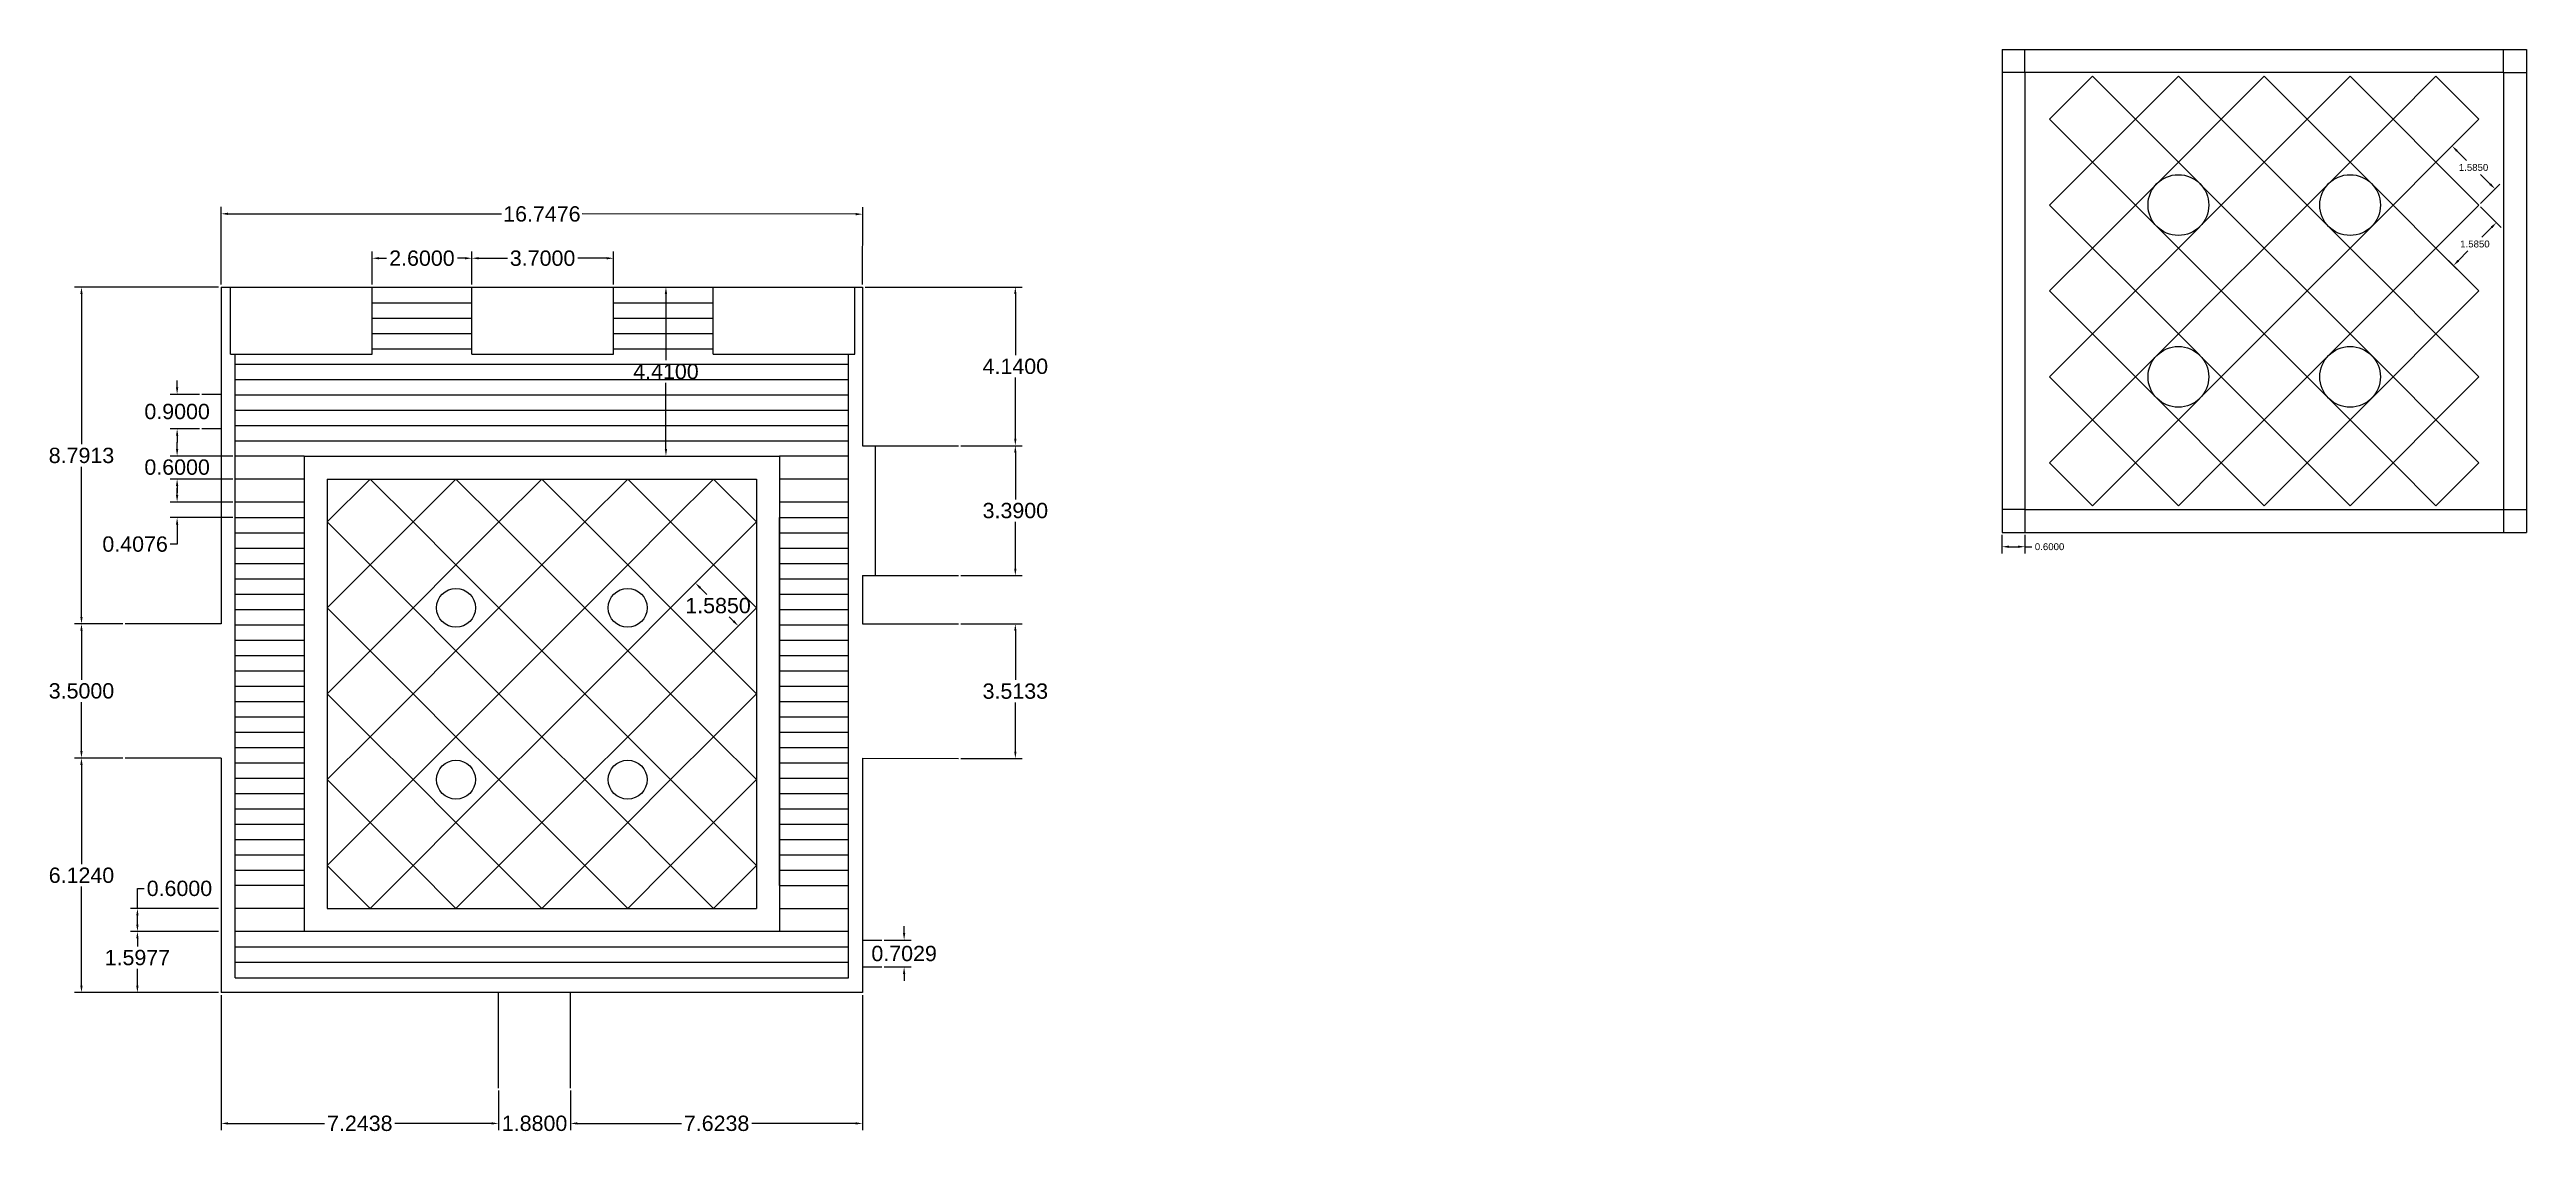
# Model space of a CAD drawing. Header units: inches. Extents: x -4.5 to 60.2, y 95.9 to 124.2.
import ezdxf

# ---------------------------------------------------------------- set-up
doc = ezdxf.new("R2010")
doc.units = ezdxf.units.IN
doc.header["$MEASUREMENT"] = 0
doc.layers.add('Lineas', color=7, linetype='Continuous')
doc.layers.add('Medidas', color=1, linetype='Continuous')
doc.styles.get("Standard").update_dxf_attribs({"font": 'Arial.ttf', "height": 0.4})
doc.dimstyles.get("Standard").update_dxf_attribs({"dimtxt": 0.18, "dimasz": 0.18, "dimexe": 0.18, "dimexo": 0.0625, "dimgap": 0.09, "dimtad": 0, "dimtih": 1, "dimtoh": 1, "dimdec": 4, "dimzin": 0, "dimdsep": 46, "dimtxsty": 'Standard', "dimcen": 0.09, "dimadec": 0, "dimazin": 0, "dimtfac": 1, "dimtdec": 4, "dimtofl": 0, "dimtmove": 0, "dimatfit": 3, "dimfxl": 1, "dimtolj": 1, "dimtzin": 0, "dimarcsym": 0})

# ---------------------------------------------------------------- blocks, each defined once
blk = doc.blocks.new('*D8')
at = {"layer": 'Defpoints', "color": 0, "transparency": 16777216}
for p in [(16.749, 119.874), (0, 117.98), (16.748, 117.971)]:
    blk.add_point(p, dxfattribs=at)
at = {"layer": 'Medidas', "color": 0, "lineweight": -2, "transparency": 16777216}
for p, q in [((0, 118.042), (0.001, 120.063)), ((0.181, 119.883), (7.319, 119.879)), ((16.569, 119.874), (9.431, 119.878)), ((16.748, 118.034), (16.749, 120.054))]:
    blk.add_line(p, q, dxfattribs=at)
at = {"layer": 'Medidas', "color": 0, "transparency": 16777216}
for points in [[(0.181, 119.913), (0.181, 119.853), (0.001, 119.883)], [(16.569, 119.904), (16.569, 119.844), (16.749, 119.874)]]:
    blk.add_solid(points, dxfattribs=at)
at = {"layer": 'Medidas', "color": 0, "transparency": 16777216, "insert": (8.375, 119.878), "char_height": 0.4, "attachment_point": 5}
blk.add_mtext('\\A1;16.7476', dxfattribs=at)
blk = doc.blocks.new('*D9')
at = {"layer": 'Defpoints', "color": 0, "transparency": 16777216}
for p in [(0, 99.556), (7.244, 97.062), (7.244, 96.143)]:
    blk.add_point(p, dxfattribs=at)
at = {"layer": 'Medidas', "color": 0, "lineweight": -2, "transparency": 16777216}
for p, q in [((0, 99.493), (0, 95.963)), ((7.244, 97), (7.244, 95.963)), ((0.18, 96.143), (2.702, 96.143)), ((7.064, 96.143), (4.541, 96.143))]:
    blk.add_line(p, q, dxfattribs=at)
at = {"layer": 'Medidas', "color": 0, "transparency": 16777216}
for points in [[(0.18, 96.173), (0.18, 96.113), (0, 96.143)], [(7.064, 96.173), (7.064, 96.113), (7.244, 96.143)]]:
    blk.add_solid(points, dxfattribs=at)
at = {"layer": 'Medidas', "color": 0, "transparency": 16777216, "insert": (3.622, 96.143), "char_height": 0.4, "attachment_point": 5}
blk.add_mtext('\\A1;7.2438', dxfattribs=at)
blk = doc.blocks.new('*D10')
at = {"layer": 'Defpoints', "color": 0, "transparency": 16777216}
for p in [(7.244, 97.062), (9.124, 97.062), (9.124, 96.143)]:
    blk.add_point(p, dxfattribs=at)
at = {"layer": 'Medidas', "color": 0, "lineweight": -2, "transparency": 16777216}
for p, q in [((7.244, 97), (7.244, 95.963)), ((9.124, 97), (9.124, 95.963)), ((7.064, 96.143), (6.884, 96.143)), ((9.304, 96.143), (9.484, 96.143))]:
    blk.add_line(p, q, dxfattribs=at)
at = {"layer": 'Medidas', "color": 0, "transparency": 16777216}
for points in [[(7.064, 96.173), (7.064, 96.113), (7.244, 96.143)], [(9.304, 96.173), (9.304, 96.113), (9.124, 96.143)]]:
    blk.add_solid(points, dxfattribs=at)
at = {"layer": 'Medidas', "color": 0, "transparency": 16777216, "insert": (8.184, 96.143), "char_height": 0.4, "attachment_point": 5}
blk.add_mtext('\\A1;1.8800', dxfattribs=at)
blk = doc.blocks.new('*D12')
at = {"layer": 'Defpoints', "color": 0, "transparency": 16777216}
for p in [(-2.5, 109.18), (-3.643, 105.68), (-2.5, 105.68)]:
    blk.add_point(p, dxfattribs=at)
at = {"layer": 'Medidas', "color": 0, "lineweight": -2, "transparency": 16777216}
for p, q in [((-2.562, 109.18), (-3.823, 109.18)), ((-3.643, 109), (-3.643, 107.722)), ((-3.643, 105.86), (-3.643, 107.137)), ((-2.562, 105.68), (-3.823, 105.68))]:
    blk.add_line(p, q, dxfattribs=at)
at = {"layer": 'Medidas', "color": 0, "transparency": 16777216}
for points in [[(-3.673, 109), (-3.613, 109), (-3.643, 109.18)], [(-3.673, 105.86), (-3.613, 105.86), (-3.643, 105.68)]]:
    blk.add_solid(points, dxfattribs=at)
at = {"layer": 'Medidas', "color": 0, "transparency": 16777216, "insert": (-3.643, 107.43), "char_height": 0.4, "attachment_point": 5}
blk.add_mtext('\\A1;3.5000', dxfattribs=at)
blk = doc.blocks.new('*D14')
at = {"layer": 'Defpoints', "color": 0, "transparency": 16777216}
for p in [(-3.643, 105.68), (-2.5, 105.68), (0, 99.556)]:
    blk.add_point(p, dxfattribs=at)
at = {"layer": 'Medidas', "color": 0, "lineweight": -2, "transparency": 16777216}
for p, q in [((-2.562, 105.68), (-3.823, 105.68)), ((-3.643, 105.5), (-3.643, 102.91)), ((-3.643, 99.736), (-3.643, 102.325)), ((-0.063, 99.556), (-3.823, 99.556))]:
    blk.add_line(p, q, dxfattribs=at)
at = {"layer": 'Medidas', "color": 0, "transparency": 16777216}
for points in [[(-3.673, 105.5), (-3.613, 105.5), (-3.643, 105.68)], [(-3.673, 99.736), (-3.613, 99.736), (-3.643, 99.556)]]:
    blk.add_solid(points, dxfattribs=at)
at = {"layer": 'Medidas', "color": 0, "transparency": 16777216, "insert": (-3.643, 102.618), "char_height": 0.4, "attachment_point": 5}
blk.add_mtext('\\A1;6.1240', dxfattribs=at)
blk = doc.blocks.new('*D15')
at = {"layer": 'Defpoints', "color": 0, "transparency": 16777216}
for p in [(16.748, 99.556), (9.124, 97.062), (9.124, 96.143)]:
    blk.add_point(p, dxfattribs=at)
at = {"layer": 'Medidas', "color": 0, "lineweight": -2, "transparency": 16777216}
for p, q in [((16.748, 99.493), (16.748, 95.963)), ((9.124, 97), (9.124, 95.963)), ((9.304, 96.143), (12.016, 96.143)), ((16.568, 96.143), (13.855, 96.143))]:
    blk.add_line(p, q, dxfattribs=at)
at = {"layer": 'Medidas', "color": 0, "transparency": 16777216}
for points in [[(9.304, 96.173), (9.304, 96.113), (9.124, 96.143)], [(16.568, 96.173), (16.568, 96.113), (16.748, 96.143)]]:
    blk.add_solid(points, dxfattribs=at)
at = {"layer": 'Medidas', "color": 0, "transparency": 16777216, "insert": (12.936, 96.143), "char_height": 0.4, "attachment_point": 5}
blk.add_mtext('\\A1;7.6238', dxfattribs=at)
blk = doc.blocks.new('*D19')
at = {"layer": 'Defpoints', "color": 0, "transparency": 16777216}
for p in [(6.544, 118.723), (3.944, 117.971), (6.544, 117.971)]:
    blk.add_point(p, dxfattribs=at)
at = {"layer": 'Medidas', "color": 0, "lineweight": -2, "transparency": 16777216}
for p, q in [((3.944, 118.034), (3.944, 118.903)), ((4.124, 118.723), (4.319, 118.723)), ((6.364, 118.723), (6.169, 118.723)), ((6.544, 118.034), (6.544, 118.903))]:
    blk.add_line(p, q, dxfattribs=at)
at = {"layer": 'Medidas', "color": 0, "transparency": 16777216}
for points in [[(4.124, 118.753), (4.124, 118.693), (3.944, 118.723)], [(6.364, 118.753), (6.364, 118.693), (6.544, 118.723)]]:
    blk.add_solid(points, dxfattribs=at)
at = {"layer": 'Medidas', "color": 0, "transparency": 16777216, "insert": (5.244, 118.723), "char_height": 0.4, "attachment_point": 5}
blk.add_mtext('\\A1;2.6000', dxfattribs=at)
blk = doc.blocks.new('*D22')
at = {"layer": 'Defpoints', "color": 0, "transparency": 16777216}
for p in [(16.748, 117.971), (19.248, 113.831), (20.734, 113.831)]:
    blk.add_point(p, dxfattribs=at)
at = {"layer": 'Medidas', "color": 0, "lineweight": -2, "transparency": 16777216}
for p, q in [((16.81, 117.971), (20.914, 117.971)), ((20.734, 117.791), (20.734, 116.194)), ((20.734, 114.011), (20.734, 115.608)), ((19.31, 113.831), (20.914, 113.831))]:
    blk.add_line(p, q, dxfattribs=at)
at = {"layer": 'Medidas', "color": 0, "transparency": 16777216}
for points in [[(20.704, 117.791), (20.764, 117.791), (20.734, 117.971)], [(20.704, 114.011), (20.764, 114.011), (20.734, 113.831)]]:
    blk.add_solid(points, dxfattribs=at)
at = {"layer": 'Medidas', "color": 0, "transparency": 16777216, "insert": (20.734, 115.901), "char_height": 0.4, "attachment_point": 5}
blk.add_mtext('\\A1;4.1400', dxfattribs=at)
blk = doc.blocks.new('*D23')
at = {"layer": 'Defpoints', "color": 0, "transparency": 16777216}
for p in [(19.248, 113.831), (20.734, 113.831), (19.248, 110.441)]:
    blk.add_point(p, dxfattribs=at)
at = {"layer": 'Medidas', "color": 0, "lineweight": -2, "transparency": 16777216}
for p, q in [((19.31, 113.831), (20.914, 113.831)), ((20.734, 113.651), (20.734, 112.429)), ((20.734, 110.621), (20.734, 111.843)), ((19.31, 110.441), (20.914, 110.441))]:
    blk.add_line(p, q, dxfattribs=at)
at = {"layer": 'Medidas', "color": 0, "transparency": 16777216}
for points in [[(20.704, 113.651), (20.764, 113.651), (20.734, 113.831)], [(20.704, 110.621), (20.764, 110.621), (20.734, 110.441)]]:
    blk.add_solid(points, dxfattribs=at)
at = {"layer": 'Medidas', "color": 0, "transparency": 16777216, "insert": (20.734, 112.136), "char_height": 0.4, "attachment_point": 5}
blk.add_mtext('\\A1;3.3900', dxfattribs=at)
blk = doc.blocks.new('*D24')
at = {"layer": 'Defpoints', "color": 0, "transparency": 16777216}
for p in [(58.938, 120.111), (59.395, 119.654), (57.817, 118.99)]:
    blk.add_point(p, dxfattribs=at)
at = {"layer": 'Medidas', "color": 0, "lineweight": -2, "transparency": 16777216}
for p, q in [((58.982, 120.067), (59.522, 119.527)), ((59.267, 119.527), (59.015, 119.275)), ((57.861, 118.946), (58.401, 118.406)), ((58.401, 118.661), (58.653, 118.913))]:
    blk.add_line(p, q, dxfattribs=at)
at = {"layer": 'Medidas', "color": 0, "transparency": 16777216}
for points in [[(59.246, 119.548), (59.289, 119.506), (59.395, 119.654)], [(58.38, 118.682), (58.422, 118.64), (58.274, 118.533)]]:
    blk.add_solid(points, dxfattribs=at)
at = {"layer": 'Medidas', "color": 0, "transparency": 16777216, "insert": (58.834, 119.094), "char_height": 0.18, "attachment_point": 5}
blk.add_mtext('\\A1;1.5850', dxfattribs=at)
blk = doc.blocks.new('*D25')
at = {"layer": 'Defpoints', "color": 0, "transparency": 16777216}
for p in [(57.817, 121.232), (59.359, 120.532), (58.938, 120.111)]:
    blk.add_point(p, dxfattribs=at)
at = {"layer": 'Medidas', "color": 0, "lineweight": -2, "transparency": 16777216}
for p, q in [((57.861, 121.276), (58.365, 121.78)), ((58.365, 121.525), (58.617, 121.273)), ((59.231, 120.659), (58.98, 120.911)), ((58.982, 120.155), (59.486, 120.659))]:
    blk.add_line(p, q, dxfattribs=at)
at = {"layer": 'Medidas', "color": 0, "transparency": 16777216}
for points in [[(58.386, 121.546), (58.344, 121.504), (58.238, 121.652)], [(59.253, 120.68), (59.21, 120.638), (59.359, 120.532)]]:
    blk.add_solid(points, dxfattribs=at)
at = {"layer": 'Medidas', "color": 0, "transparency": 16777216, "insert": (58.798, 121.092), "char_height": 0.18, "attachment_point": 5}
blk.add_mtext('\\A1;1.5850', dxfattribs=at)
blk = doc.blocks.new('*D26')
at = {"layer": 'Defpoints', "color": 0, "transparency": 16777216}
for p in [(46.489, 111.569), (47.089, 111.569), (47.089, 111.194)]:
    blk.add_point(p, dxfattribs=at)
at = {"layer": 'Medidas', "color": 0, "lineweight": -2, "transparency": 16777216}
for p, q in [((46.489, 111.506), (46.489, 111.014)), ((47.089, 111.506), (47.089, 111.014)), ((46.669, 111.194), (46.909, 111.194)), ((47.089, 111.194), (47.269, 111.194))]:
    blk.add_line(p, q, dxfattribs=at)
at = {"layer": 'Medidas', "color": 0, "transparency": 16777216}
for points in [[(46.669, 111.224), (46.669, 111.164), (46.489, 111.194)], [(46.909, 111.224), (46.909, 111.164), (47.089, 111.194)]]:
    blk.add_solid(points, dxfattribs=at)
at = {"layer": 'Medidas', "color": 0, "transparency": 16777216, "insert": (47.731, 111.194), "char_height": 0.18, "attachment_point": 5}
blk.add_mtext('\\A1;0.6000', dxfattribs=at)
blk = doc.blocks.new('*D27')
at = {"layer": 'Defpoints', "color": 0, "transparency": 16777216}
for p in [(12.857, 110.72), (13.978, 109.599), (13.504, 109.125)]:
    blk.add_point(p, dxfattribs=at)
at = {"layer": 'Medidas', "color": 0, "lineweight": -2, "transparency": 16777216}
for p, q in [((12.813, 110.675), (12.256, 110.119)), ((12.51, 110.119), (12.681, 109.948)), ((13.377, 109.252), (13.266, 109.363)), ((13.933, 109.555), (13.377, 108.998))]:
    blk.add_line(p, q, dxfattribs=at)
at = {"layer": 'Medidas', "color": 0, "transparency": 16777216}
for points in [[(12.532, 110.14), (12.489, 110.097), (12.383, 110.246)], [(13.398, 109.274), (13.355, 109.231), (13.504, 109.125)]]:
    blk.add_solid(points, dxfattribs=at)
at = {"layer": 'Medidas', "color": 0, "transparency": 16777216, "insert": (12.973, 109.656), "char_height": 0.4, "attachment_point": 5}
blk.add_mtext('\\A1;1.5850', dxfattribs=at)
blk = doc.blocks.new('*D30')
at = {"layer": 'Defpoints', "color": 0, "transparency": 16777216}
for p in [(10.5, 117.971), (10.5, 113.561), (11.614, 113.561)]:
    blk.add_point(p, dxfattribs=at)
at = {"layer": 'Medidas', "color": 0, "lineweight": -2, "transparency": 16777216}
for p, q in [((10.563, 117.971), (11.794, 117.971)), ((11.614, 117.791), (11.614, 116.059)), ((11.614, 113.741), (11.614, 115.473)), ((10.563, 113.561), (11.794, 113.561))]:
    blk.add_line(p, q, dxfattribs=at)
at = {"layer": 'Medidas', "color": 0, "transparency": 16777216}
for points in [[(11.584, 117.791), (11.644, 117.791), (11.614, 117.971)], [(11.584, 113.741), (11.644, 113.741), (11.614, 113.561)]]:
    blk.add_solid(points, dxfattribs=at)
at = {"layer": 'Medidas', "color": 0, "transparency": 16777216, "insert": (11.614, 115.766), "char_height": 0.4, "attachment_point": 5}
blk.add_mtext('\\A1;4.4100', dxfattribs=at)
blk = doc.blocks.new('*D32')
at = {"layer": 'Defpoints', "color": 0, "transparency": 16777216}
for p in [(0, 101.153), (-2.183, 99.556), (0, 99.556)]:
    blk.add_point(p, dxfattribs=at)
at = {"layer": 'Medidas', "color": 0, "lineweight": -2, "transparency": 16777216}
for p, q in [((-0.062, 101.153), (-2.363, 101.153)), ((-2.183, 100.973), (-2.183, 100.763)), ((-2.183, 99.736), (-2.183, 100.178)), ((-0.062, 99.556), (-2.363, 99.556))]:
    blk.add_line(p, q, dxfattribs=at)
at = {"layer": 'Medidas', "color": 0, "transparency": 16777216}
for points in [[(-2.213, 100.973), (-2.153, 100.973), (-2.183, 101.153)], [(-2.213, 99.736), (-2.153, 99.736), (-2.183, 99.556)]]:
    blk.add_solid(points, dxfattribs=at)
at = {"layer": 'Medidas', "color": 0, "transparency": 16777216, "insert": (-2.183, 100.47), "char_height": 0.4, "attachment_point": 5}
blk.add_mtext('\\A1;1.5977', dxfattribs=at)
blk = doc.blocks.new('*D47')
at = {"layer": 'Defpoints', "color": 0, "transparency": 16777216}
for p in [(0, 117.971), (-3.643, 109.18), (-2.5, 109.18)]:
    blk.add_point(p, dxfattribs=at)
at = {"layer": 'Medidas', "color": 0, "lineweight": -2, "transparency": 16777216}
for p, q in [((-0.062, 117.971), (-3.823, 117.971)), ((-3.643, 117.791), (-3.643, 113.868)), ((-3.643, 109.36), (-3.643, 113.283)), ((-2.562, 109.18), (-3.823, 109.18))]:
    blk.add_line(p, q, dxfattribs=at)
at = {"layer": 'Medidas', "color": 0, "transparency": 16777216}
for points in [[(-3.673, 117.791), (-3.613, 117.791), (-3.643, 117.971)], [(-3.673, 109.36), (-3.613, 109.36), (-3.643, 109.18)]]:
    blk.add_solid(points, dxfattribs=at)
at = {"layer": 'Medidas', "color": 0, "transparency": 16777216, "insert": (-3.643, 113.575), "char_height": 0.4, "attachment_point": 5}
blk.add_mtext('\\A1;8.7913', dxfattribs=at)
blk = doc.blocks.new('*D48')
at = {"layer": 'Defpoints', "color": 0, "transparency": 16777216}
for p in [(-0.5, 115.171), (-1.146, 114.271), (-0.5, 114.271)]:
    blk.add_point(p, dxfattribs=at)
at = {"layer": 'Medidas', "color": 0, "lineweight": -2, "transparency": 16777216}
for p, q in [((-0.562, 115.171), (-1.326, 115.171)), ((-1.146, 115.351), (-1.146, 115.531)), ((-0.562, 114.271), (-1.326, 114.271)), ((-1.146, 114.091), (-1.146, 113.911))]:
    blk.add_line(p, q, dxfattribs=at)
at = {"layer": 'Medidas', "color": 0, "transparency": 16777216}
for points in [[(-1.176, 115.351), (-1.116, 115.351), (-1.146, 115.171)], [(-1.176, 114.091), (-1.116, 114.091), (-1.146, 114.271)]]:
    blk.add_solid(points, dxfattribs=at)
at = {"layer": 'Medidas', "color": 0, "transparency": 16777216, "insert": (-1.146, 114.721), "char_height": 0.4, "attachment_point": 5}
blk.add_mtext('\\A1;0.9000', dxfattribs=at)
blk = doc.blocks.new('*D49')
at = {"layer": 'Defpoints', "color": 0, "transparency": 16777216}
for p in [(19.248, 109.18), (19.248, 105.667), (20.734, 105.667)]:
    blk.add_point(p, dxfattribs=at)
at = {"layer": 'Medidas', "color": 0, "lineweight": -2, "transparency": 16777216}
for p, q in [((19.31, 109.18), (20.914, 109.18)), ((20.734, 109), (20.734, 107.716)), ((20.734, 105.847), (20.734, 107.131)), ((19.31, 105.667), (20.914, 105.667))]:
    blk.add_line(p, q, dxfattribs=at)
at = {"layer": 'Medidas', "color": 0, "transparency": 16777216}
for points in [[(20.704, 109), (20.764, 109), (20.734, 109.18)], [(20.704, 105.847), (20.764, 105.847), (20.734, 105.667)]]:
    blk.add_solid(points, dxfattribs=at)
at = {"layer": 'Medidas', "color": 0, "transparency": 16777216, "insert": (20.734, 107.423), "char_height": 0.4, "attachment_point": 5}
blk.add_mtext('\\A1;3.5133', dxfattribs=at)
blk = doc.blocks.new('*D50')
at = {"layer": 'Defpoints', "color": 0, "transparency": 16777216}
for p in [(17.248, 100.929), (17.248, 100.226), (17.831, 100.226)]:
    blk.add_point(p, dxfattribs=at)
at = {"layer": 'Medidas', "color": 0, "lineweight": -2, "transparency": 16777216}
for p, q in [((17.31, 100.929), (18.011, 100.929)), ((17.831, 101.109), (17.831, 101.289)), ((17.31, 100.226), (18.011, 100.226)), ((17.831, 100.046), (17.831, 99.866))]:
    blk.add_line(p, q, dxfattribs=at)
at = {"layer": 'Medidas', "color": 0, "transparency": 16777216}
for points in [[(17.801, 101.109), (17.861, 101.109), (17.831, 100.929)], [(17.801, 100.046), (17.861, 100.046), (17.831, 100.226)]]:
    blk.add_solid(points, dxfattribs=at)
at = {"layer": 'Medidas', "color": 0, "transparency": 16777216, "insert": (17.831, 100.575), "char_height": 0.4, "attachment_point": 5}
blk.add_mtext('\\A1;0.7029', dxfattribs=at)
blk = doc.blocks.new('*D51')
at = {"layer": 'Defpoints', "color": 0, "transparency": 16777216}
for p in [(0.37, 113.561), (-1.146, 112.961), (0.37, 112.961)]:
    blk.add_point(p, dxfattribs=at)
at = {"layer": 'Medidas', "color": 0, "lineweight": -2, "transparency": 16777216}
for p, q in [((-1.146, 113.741), (-1.146, 113.921)), ((0.308, 113.561), (-1.326, 113.561)), ((0.308, 112.961), (-1.326, 112.961)), ((-1.146, 112.781), (-1.146, 112.601))]:
    blk.add_line(p, q, dxfattribs=at)
at = {"layer": 'Medidas', "color": 0, "transparency": 16777216}
for points in [[(-1.176, 113.741), (-1.116, 113.741), (-1.146, 113.561)], [(-1.176, 112.781), (-1.116, 112.781), (-1.146, 112.961)]]:
    blk.add_solid(points, dxfattribs=at)
at = {"layer": 'Medidas', "color": 0, "transparency": 16777216, "insert": (-1.146, 113.27), "char_height": 0.4, "attachment_point": 5}
blk.add_mtext('\\A1;0.6000', dxfattribs=at)
blk = doc.blocks.new('*D53')
at = {"layer": 'Defpoints', "color": 0, "transparency": 16777216}
for p in [(-1.146, 111.953), (0.37, 112.361), (0.37, 111.953)]:
    blk.add_point(p, dxfattribs=at)
at = {"layer": 'Medidas', "color": 0, "lineweight": -2, "transparency": 16777216}
for p, q in [((-1.146, 112.541), (-1.146, 112.721)), ((0.308, 112.361), (-1.326, 112.361)), ((0.308, 111.953), (-1.326, 111.953)), ((-1.146, 111.261), (-1.326, 111.261)), ((-1.146, 111.773), (-1.146, 111.261))]:
    blk.add_line(p, q, dxfattribs=at)
at = {"layer": 'Medidas', "color": 0, "transparency": 16777216}
for points in [[(-1.176, 112.541), (-1.116, 112.541), (-1.146, 112.361)], [(-1.176, 111.773), (-1.116, 111.773), (-1.146, 111.953)]]:
    blk.add_solid(points, dxfattribs=at)
at = {"layer": 'Medidas', "color": 0, "transparency": 16777216, "insert": (-2.243, 111.261), "char_height": 0.4, "attachment_point": 5}
blk.add_mtext('\\A1;0.4076', dxfattribs=at)
blk = doc.blocks.new('*D54')
at = {"layer": 'Defpoints', "color": 0, "transparency": 16777216}
for p in [(10.244, 118.723), (6.544, 117.971), (10.244, 117.971)]:
    blk.add_point(p, dxfattribs=at)
at = {"layer": 'Medidas', "color": 0, "lineweight": -2, "transparency": 16777216}
for p, q in [((6.544, 118.034), (6.544, 118.903)), ((6.724, 118.723), (7.477, 118.723)), ((10.064, 118.723), (9.311, 118.723)), ((10.244, 118.034), (10.244, 118.903))]:
    blk.add_line(p, q, dxfattribs=at)
at = {"layer": 'Medidas', "color": 0, "transparency": 16777216}
for points in [[(6.724, 118.753), (6.724, 118.693), (6.544, 118.723)], [(10.064, 118.753), (10.064, 118.693), (10.244, 118.723)]]:
    blk.add_solid(points, dxfattribs=at)
at = {"layer": 'Medidas', "color": 0, "transparency": 16777216, "insert": (8.394, 118.723), "char_height": 0.4, "attachment_point": 5}
blk.add_mtext('\\A1;3.7000', dxfattribs=at)
blk = doc.blocks.new('*D55')
at = {"layer": 'Defpoints', "color": 0, "transparency": 16777216}
for p in [(0, 101.753), (-2.183, 101.153), (0, 101.153)]:
    blk.add_point(p, dxfattribs=at)
at = {"layer": 'Medidas', "color": 0, "lineweight": -2, "transparency": 16777216}
for p, q in [((-2.183, 101.753), (-2.183, 102.275)), ((-2.183, 102.275), (-2.003, 102.275)), ((-0.062, 101.753), (-2.363, 101.753)), ((-2.183, 101.333), (-2.183, 101.573)), ((-0.062, 101.153), (-2.363, 101.153))]:
    blk.add_line(p, q, dxfattribs=at)
at = {"layer": 'Medidas', "color": 0, "transparency": 16777216}
for points in [[(-2.213, 101.573), (-2.153, 101.573), (-2.183, 101.753)], [(-2.213, 101.333), (-2.153, 101.333), (-2.183, 101.153)]]:
    blk.add_solid(points, dxfattribs=at)
at = {"layer": 'Medidas', "color": 0, "transparency": 16777216, "insert": (-1.086, 102.275), "char_height": 0.4, "attachment_point": 5}
blk.add_mtext('\\A1;0.6000', dxfattribs=at)

msp = doc.modelspace()

# ---------------------------------------------------------------- linework, layer by layer
for points in [[(46.4892, 124.17012), (60.17921, 124.17012)], [(46.4892, 124.17012), (46.4892, 111.56855), (60.17921, 111.56855)], [(47.0892, 123.57012), (47.0892, 124.17012)], [(59.57921, 123.57012), (59.57921, 124.17012)], [(60.17921, 124.17012), (60.17921, 111.56855)], [(47.0892, 123.57012), (46.4892, 123.57012)], [(59.57921, 123.57012), (47.0892, 123.57012)], [(47.0892, 123.57012), (47.0892, 112.16855), (59.57921, 112.16855)], [(59.57921, 123.57012), (59.57921, 112.16855)], [(59.57921, 123.57012), (60.17921, 123.57012)], [(48.85115, 123.47316), (49.97191, 122.35239), (48.85115, 121.23163), (47.73038, 122.35239), (48.85115, 123.47316)], [(51.09268, 123.47316), (52.21344, 122.35239), (51.09268, 121.23163), (49.97191, 122.35239), (51.09268, 123.47316)], [(53.3342, 123.47316), (54.45497, 122.35239), (53.3342, 121.23163), (52.21344, 122.35239), (53.3342, 123.47316)], [(55.57573, 123.47316), (56.6965, 122.35239), (55.57573, 121.23163), (54.45497, 122.35239), (55.57573, 123.47316)], [(57.81726, 123.47316), (58.93802, 122.35239), (57.81726, 121.23163), (56.6965, 122.35239), (57.81726, 123.47316)], [(48.85115, 121.23163), (49.97191, 120.11087), (48.85115, 118.9901), (47.73038, 120.11087), (48.85115, 121.23163)], [(51.09268, 121.23163), (52.21344, 120.11087), (51.09268, 118.9901), (49.97191, 120.11087), (51.09268, 121.23163)], [(53.3342, 121.23163), (54.45497, 120.11087), (53.3342, 118.9901), (52.21344, 120.11087), (53.3342, 121.23163)], [(55.57573, 121.23163), (56.6965, 120.11087), (55.57573, 118.9901), (54.45497, 120.11087), (55.57573, 121.23163)], [(57.81726, 121.23163), (58.93802, 120.11087), (57.81726, 118.9901), (56.6965, 120.11087), (57.81726, 121.23163)], [(48.85115, 118.9901), (49.97191, 117.86934), (48.85115, 116.74857), (47.73038, 117.86934), (48.85115, 118.9901)], [(51.09268, 118.9901), (52.21344, 117.86934), (51.09268, 116.74857), (49.97191, 117.86934), (51.09268, 118.9901)], [(53.3342, 118.9901), (54.45497, 117.86934), (53.3342, 116.74857), (52.21344, 117.86934), (53.3342, 118.9901)], [(55.57573, 118.9901), (56.6965, 117.86934), (55.57573, 116.74857), (54.45497, 117.86934), (55.57573, 118.9901)], [(57.81726, 118.9901), (58.93802, 117.86934), (57.81726, 116.74857), (56.6965, 117.86934), (57.81726, 118.9901)], [(0.24382, 116.21991), (0.24382, 117.97106)], [(3.94382, 116.21991), (3.94382, 117.97106)], [(48.85115, 116.74857), (49.97191, 115.62781), (48.85115, 114.50705), (47.73038, 115.62781), (48.85115, 116.74857)], [(51.09268, 116.74857), (52.21344, 115.62781), (51.09268, 114.50705), (49.97191, 115.62781), (51.09268, 116.74857)], [(53.3342, 116.74857), (54.45497, 115.62781), (53.3342, 114.50705), (52.21344, 115.62781), (53.3342, 116.74857)], [(55.57573, 116.74857), (56.6965, 115.62781), (55.57573, 114.50705), (54.45497, 115.62781), (55.57573, 116.74857)], [(57.81726, 116.74857), (58.93802, 115.62781), (57.81726, 114.50705), (56.6965, 115.62781), (57.81726, 116.74857)], [(48.85115, 114.50705), (49.97191, 113.38628), (48.85115, 112.26552), (47.73038, 113.38628), (48.85115, 114.50705)], [(51.09268, 114.50705), (52.21344, 113.38628), (51.09268, 112.26552), (49.97191, 113.38628), (51.09268, 114.50705)], [(53.3342, 114.50705), (54.45497, 113.38628), (53.3342, 112.26552), (52.21344, 113.38628), (53.3342, 114.50705)], [(55.57573, 114.50705), (56.6965, 113.38628), (55.57573, 112.26552), (54.45497, 113.38628), (55.57573, 114.50705)], [(57.81726, 114.50705), (58.93802, 113.38628), (57.81726, 112.26552), (56.6965, 113.38628), (57.81726, 114.50705)], [(3.89076, 112.96106), (5.01153, 111.8403), (3.89076, 110.71953), (2.77, 111.8403), (3.89076, 112.96106)], [(6.13229, 112.96106), (7.25306, 111.8403), (6.13229, 110.71953), (5.01153, 111.8403), (6.13229, 112.96106)], [(8.37382, 112.96106), (9.49458, 111.8403), (8.37382, 110.71953), (7.25306, 111.8403), (8.37382, 112.96106)], [(10.61535, 112.96106), (11.73611, 111.8403), (10.61535, 110.71953), (9.49458, 111.8403), (10.61535, 112.96106)], [(12.85688, 112.96106), (13.97764, 111.8403), (12.85688, 110.71953), (11.73611, 111.8403), (12.85688, 112.96106)], [(47.0892, 112.16855), (46.4892, 112.16855)], [(47.0892, 112.16855), (47.0892, 111.56855)], [(59.57921, 112.16855), (59.57921, 111.56855)], [(59.57921, 112.16855), (60.17921, 112.16855)], [(3.89076, 110.71953), (5.01153, 109.59877), (3.89076, 108.47801), (2.77, 109.59877), (3.89076, 110.71953)], [(6.13229, 110.71953), (7.25306, 109.59877), (6.13229, 108.47801), (5.01153, 109.59877), (6.13229, 110.71953)], [(8.37382, 110.71953), (9.49458, 109.59877), (8.37382, 108.47801), (7.25306, 109.59877), (8.37382, 110.71953)], [(10.61535, 110.71953), (11.73611, 109.59877), (10.61535, 108.47801), (9.49458, 109.59877), (10.61535, 110.71953)], [(12.85688, 110.71953), (13.97764, 109.59877), (12.85688, 108.47801), (11.73611, 109.59877), (12.85688, 110.71953)], [(3.89076, 108.47801), (5.01153, 107.35724), (3.89076, 106.23648), (2.77, 107.35724), (3.89076, 108.47801)], [(6.13229, 108.47801), (7.25306, 107.35724), (6.13229, 106.23648), (5.01153, 107.35724), (6.13229, 108.47801)], [(8.37382, 108.47801), (9.49458, 107.35724), (8.37382, 106.23648), (7.25306, 107.35724), (8.37382, 108.47801)], [(10.61535, 108.47801), (11.73611, 107.35724), (10.61535, 106.23648), (9.49458, 107.35724), (10.61535, 108.47801)], [(12.85688, 108.47801), (13.97764, 107.35724), (12.85688, 106.23648), (11.73611, 107.35724), (12.85688, 108.47801)], [(3.89076, 106.23648), (5.01153, 105.11571), (3.89076, 103.99495), (2.77, 105.11571), (3.89076, 106.23648)], [(6.13229, 106.23648), (7.25306, 105.11571), (6.13229, 103.99495), (5.01153, 105.11571), (6.13229, 106.23648)], [(8.37382, 106.23648), (9.49458, 105.11571), (8.37382, 103.99495), (7.25306, 105.11571), (8.37382, 106.23648)], [(10.61535, 106.23648), (11.73611, 105.11571), (10.61535, 103.99495), (9.49458, 105.11571), (10.61535, 106.23648)], [(12.85688, 106.23648), (13.97764, 105.11571), (12.85688, 103.99495), (11.73611, 105.11571), (12.85688, 106.23648)], [(3.89076, 103.99495), (5.01153, 102.87419), (3.89076, 101.75342), (2.77, 102.87419), (3.89076, 103.99495)], [(6.13229, 103.99495), (7.25306, 102.87419), (6.13229, 101.75342), (5.01153, 102.87419), (6.13229, 103.99495)], [(8.37382, 103.99495), (9.49458, 102.87419), (8.37382, 101.75342), (7.25306, 102.87419), (8.37382, 103.99495)], [(10.61535, 103.99495), (11.73611, 102.87419), (10.61535, 101.75342), (9.49458, 102.87419), (10.61535, 103.99495)], [(12.85688, 103.99495), (13.97764, 102.87419), (12.85688, 101.75342), (11.73611, 102.87419), (12.85688, 103.99495)], [(7.24382, 97.06244), (7.24382, 99.56244)], [(9.12382, 97.06244), (9.12382, 99.55842)]]:
    msp.add_lwpolyline(points)
for centre, radius in [((51.09268, 120.11087), 0.7925), ((55.57573, 120.11087), 0.7925), ((51.09268, 115.62781), 0.7925), ((55.57573, 115.62781), 0.7925), ((6.13229, 109.59877), 0.5075), ((10.61535, 109.59877), 0.5075), ((6.13229, 105.11571), 0.5075), ((10.61535, 105.11571), 0.5075)]:
    msp.add_circle(centre, radius)
at = {"layer": 'Lineas'}
for points in [[(0, 117.97106), (16.74764, 117.97103), (16.74764, 113.83103)], [(0, 117.97106), (0, 109.17975)], [(6.54382, 116.21991), (6.54382, 117.97106)], [(10.24382, 116.21991), (10.24382, 117.97106)], [(12.84382, 116.21991), (12.84382, 117.97106)], [(16.54382, 116.21991), (16.54382, 117.97106)], [(3.94382, 117.56105), (6.54382, 117.56105)], [(3.94382, 117.16105), (6.54382, 117.16105)], [(10.24382, 117.56105), (12.84382, 117.56105)], [(10.24382, 117.16105), (12.84382, 117.16105)], [(3.94382, 116.76105), (6.54382, 116.76105)], [(10.24382, 116.76105), (12.84382, 116.76105)], [(0.24382, 116.21991), (3.94382, 116.21991)], [(0.37, 99.9457), (0.37, 116.21991)], [(0.37, 115.96106), (16.37764, 115.96106)], [(3.94382, 116.36105), (6.54382, 116.36105)], [(6.54382, 116.21991), (10.24382, 116.21991)], [(10.24382, 116.36105), (12.84382, 116.36105)], [(12.84382, 116.21991), (16.54382, 116.21991)], [(16.37764, 99.9457), (16.37764, 116.21991)], [(0, 115.17106), (-0.5, 115.17106)], [(0.37, 115.56106), (16.37764, 115.56106)], [(0.37, 115.16106), (16.37764, 115.16106)], [(0.37, 114.76106), (16.37764, 114.76106)], [(0, 114.27106), (-0.5, 114.27106)], [(0.37, 114.36106), (16.37764, 114.36106)], [(0.37, 113.96106), (16.37764, 113.96106)], [(16.74764, 113.83103), (19.24764, 113.83103)], [(17.08318, 110.44103), (17.08318, 113.83103)], [(2.17, 113.56106), (0.37, 113.56106)], [(2.17, 113.56106), (14.57764, 113.56106)], [(2.17, 113.56106), (2.17, 101.15342)], [(14.57764, 113.56106), (14.57764, 101.15342)], [(16.37764, 113.56106), (14.57764, 113.56106)], [(2.17, 112.96106), (0.37, 112.96106)], [(2.77, 112.96106), (13.97764, 112.96106)], [(2.77, 112.96106), (2.77, 101.75342)], [(13.97764, 112.96106), (13.97764, 101.75342)], [(16.37764, 112.96106), (14.57764, 112.96106)], [(2.17, 112.36106), (0.37, 112.36106)], [(0.37, 111.55342), (0.37, 111.95342), (2.17, 111.95342)], [(16.37764, 112.36106), (14.57764, 112.36106)], [(14.57764, 111.55342), (14.57764, 111.95342), (16.37764, 111.95342)], [(0.37, 111.15342), (0.37, 111.55342), (2.17, 111.55342)], [(14.57764, 111.15342), (14.57764, 111.55342), (16.37764, 111.55342)], [(0.37, 110.75342), (0.37, 111.15342), (2.17, 111.15342)], [(0.37, 110.35342), (0.37, 110.75342), (2.17, 110.75342)], [(14.57764, 110.75342), (14.57764, 111.15342), (16.37764, 111.15342)], [(14.57764, 110.35342), (14.57764, 110.75342), (16.37764, 110.75342)], [(0.37, 109.95342), (0.37, 110.35342), (2.17, 110.35342)], [(0.37, 109.55342), (0.37, 109.95342), (2.17, 109.95342)], [(14.57764, 109.95342), (14.57764, 110.35342), (16.37764, 110.35342)], [(14.57764, 109.55342), (14.57764, 109.95342), (16.37764, 109.95342)], [(16.74764, 110.44103), (19.24764, 110.44103)], [(16.74764, 110.44103), (16.74764, 109.17971)], [(0.37, 109.15342), (0.37, 109.55342), (2.17, 109.55342)], [(14.57764, 109.15342), (14.57764, 109.55342), (16.37764, 109.55342)], [(0, 109.17975), (-2.5, 109.17975)], [(0.37, 108.75342), (0.37, 109.15342), (2.17, 109.15342)], [(0.37, 108.35342), (0.37, 108.75342), (2.17, 108.75342)], [(14.57764, 108.75342), (14.57764, 109.15342), (16.37764, 109.15342)], [(14.57764, 108.35342), (14.57764, 108.75342), (16.37764, 108.75342)], [(16.74764, 109.17971), (19.24764, 109.18)], [(0.37, 107.95342), (0.37, 108.35342), (2.17, 108.35342)], [(14.57764, 107.95342), (14.57764, 108.35342), (16.37764, 108.35342)], [(0.37, 107.55342), (0.37, 107.95342), (2.17, 107.95342)], [(0.37, 107.15342), (0.37, 107.55342), (2.17, 107.55342)], [(14.57764, 107.55342), (14.57764, 107.95342), (16.37764, 107.95342)], [(14.57764, 107.15342), (14.57764, 107.55342), (16.37764, 107.55342)], [(0.37, 106.75342), (0.37, 107.15342), (2.17, 107.15342)], [(0.37, 106.35342), (0.37, 106.75342), (2.17, 106.75342)], [(14.57764, 106.75342), (14.57764, 107.15342), (16.37764, 107.15342)], [(14.57764, 106.35342), (14.57764, 106.75342), (16.37764, 106.75342)], [(0.37, 105.95342), (0.37, 106.35342), (2.17, 106.35342)], [(14.57764, 105.95342), (14.57764, 106.35342), (16.37764, 106.35342)], [(0, 105.67975), (-2.5, 105.67975)], [(0, 105.67975), (0, 99.5557)], [(0.37, 105.55342), (0.37, 105.95342), (2.17, 105.95342)], [(0.37, 105.15342), (0.37, 105.55342), (2.17, 105.55342)], [(14.57764, 105.55342), (14.57764, 105.95342), (16.37764, 105.95342)], [(14.57764, 105.15342), (14.57764, 105.55342), (16.37764, 105.55342)], [(16.74764, 105.67975), (19.24761, 105.66667)], [(16.74764, 105.67975), (16.74764, 99.5557)], [(0.37, 104.75342), (0.37, 105.15342), (2.17, 105.15342)], [(0.37, 104.35342), (0.37, 104.75342), (2.17, 104.75342)], [(14.57764, 104.75342), (14.57764, 105.15342), (16.37764, 105.15342)], [(14.57764, 104.35342), (14.57764, 104.75342), (16.37764, 104.75342)], [(0.37, 103.95342), (0.37, 104.35342), (2.17, 104.35342)], [(14.57764, 103.95342), (14.57764, 104.35342), (16.37764, 104.35342)], [(0.37, 103.55342), (0.37, 103.95342), (2.17, 103.95342)], [(0.37, 103.15342), (0.37, 103.55342), (2.17, 103.55342)], [(14.57764, 103.55342), (14.57764, 103.95342), (16.37764, 103.95342)], [(14.57764, 103.15342), (14.57764, 103.55342), (16.37764, 103.55342)], [(0.37, 102.75342), (0.37, 103.15342), (2.17, 103.15342)], [(14.57764, 102.75342), (14.57764, 103.15342), (16.37764, 103.15342)], [(0.37, 102.35342), (0.37, 102.75342), (2.17, 102.75342)], [(2.17, 102.35342), (0.37, 102.35342)], [(14.57764, 102.35342), (14.57764, 102.75342), (16.37764, 102.75342)], [(14.57764, 102.35342), (16.37764, 102.35342)], [(2.17, 101.75342), (0.37, 101.75342)], [(2.77, 101.75342), (13.97764, 101.75342)], [(14.57764, 101.75342), (16.37764, 101.75342)], [(1.86382, 101.15342), (0.37, 101.15342)], [(14.88382, 101.15342), (1.86382, 101.15342)], [(16.37764, 101.15342), (14.88382, 101.15342)], [(16.74764, 100.9257), (17.24763, 100.92855)], [(0.37, 100.75342), (16.37764, 100.75342)], [(0.37, 100.35342), (16.37764, 100.35342)], [(16.74764, 100.2257), (17.24764, 100.2257)], [(0.37, 99.9457), (16.37764, 99.9457)], [(16.74764, 99.5557), (0, 99.5557)]]:
    msp.add_lwpolyline(points, dxfattribs=at)
at = {"layer": 'Medidas'}
msp.add_lwpolyline([(59.57921, 123.57012), (59.57921, 123.57012)], dxfattribs=at)

# ---------------------------------------------------------------- dimensions: what is measured, and where the dimension line sits
for p1, p2, distance, picture, middle in [((57.81726, 121.23163), (58.93802, 120.11087), 0.59494, '*D25', (58.79833, 121.09193)), ((0, 117.97975), (16.74764, 117.97103), 1.90311, '*D8', (8.37481, 119.87849)), ((57.81726, 118.9901), (58.93802, 120.11087), -0.64574, '*D24', (58.83425, 119.09388)), ((6.54382, 117.97105), (10.24382, 117.97104), 0.752, '*D54', (8.39383, 118.72305)), ((19.24764, 110.44103), (19.24764, 113.83103), -1.48677, '*D23', (20.73441, 112.13603)), ((-2.5, 109.17975), (-2.5, 105.67975), -1.14337, '*D12', (-3.64336, 107.42975))]:
    dim = msp.add_aligned_dim(p1=p1, p2=p2, distance=distance, dimstyle='Standard', dxfattribs=at)
    dim.commit()
    dim.dimension.update_dxf_attribs({"geometry": picture, "text_midpoint": middle})
for base, p1, p2, picture, middle in [((6.54382, 118.72305), (3.94382, 117.97106), (6.54382, 117.97106), '*D19', (5.24382, 118.72305)), ((47.0892, 111.19413), (46.4892, 111.56855), (47.0892, 111.56855), '*D26', (47.73123, 111.19413)), ((7.24382, 96.14342), (0, 99.5557), (7.24382, 97.06244), '*D9', (3.62191, 96.14342)), ((9.12382, 96.14342), (16.74764, 99.5557), (9.12382, 97.06244), '*D15', (12.93573, 96.14342)), ((9.12382, 96.14342), (7.24382, 97.06244), (9.12382, 97.06244), '*D10', (8.18382, 96.14342))]:
    dim = msp.add_linear_dim(base=base, p1=p1, p2=p2, dimstyle='Standard', dxfattribs=at)
    dim.commit()
    dim.dimension.update_dxf_attribs({"geometry": picture, "text_midpoint": middle})
for base, p1, p2, picture, middle in [((-3.64336, 109.17975), (0, 117.97106), (-2.5, 109.17975), '*D47', (-3.64336, 113.5754)), ((11.61385, 113.56106), (10.50001, 117.97106), (10.50001, 113.56106), '*D30', (11.61385, 115.76606)), ((20.73441, 113.83103), (16.74764, 117.97103), (19.24764, 113.83103), '*D22', (20.73441, 115.90103)), ((-1.14593, 114.27106), (-0.5, 115.17106), (-0.5, 114.27106), '*D48', (-1.14593, 114.72106)), ((20.73441, 105.66667), (19.24764, 109.18), (19.24761, 105.66667), '*D49', (20.73441, 107.42334)), ((-3.643365, 105.679746), (0, 99.5557), (-2.499999, 105.679746), '*D14', (-3.643365, 102.617723))]:
    dim = msp.add_linear_dim(base=base, p1=p1, p2=p2, angle=90, dimstyle='Standard', dxfattribs=at)
    dim.commit()
    dim.dimension.update_dxf_attribs({"geometry": picture, "text_midpoint": middle})
for base, p1, p2, angle, picture, middle, dimtype in [((-1.14593, 112.96106), (0.37, 113.56106), (0.37, 112.96106), 90, '*D51', (-1.14593, 113.26987), 160), ((-1.14593, 111.95342), (0.37, 112.36106), (0.37, 111.95342), 90, '*D53', (-2.24267, 111.26063), 160), ((13.5039, 109.12503), (12.85688, 110.71953), (13.97764, 109.59877), 315, '*D27', (12.97323, 109.6557), 161), ((-2.18271, 101.15342), (0, 101.75342), (0, 101.15342), 90, '*D55', (-1.08597, 102.27521), 160), ((-2.18271, 99.5557), (0, 101.15342), (0, 99.5557), 90, '*D32', (-2.18271, 100.47041), 160), ((17.830855, 100.2257), (17.247632, 100.928553), (17.24764, 100.2257), 90, '*D50', (17.830855, 100.574643), 160)]:
    dim = msp.add_linear_dim(base=base, p1=p1, p2=p2, angle=angle, dimstyle='Standard', dxfattribs=at)
    dim.commit()
    dim.dimension.update_dxf_attribs({"geometry": picture, "text_midpoint": middle, "dimtype": dimtype})

doc.saveas('drawing.dxf')
